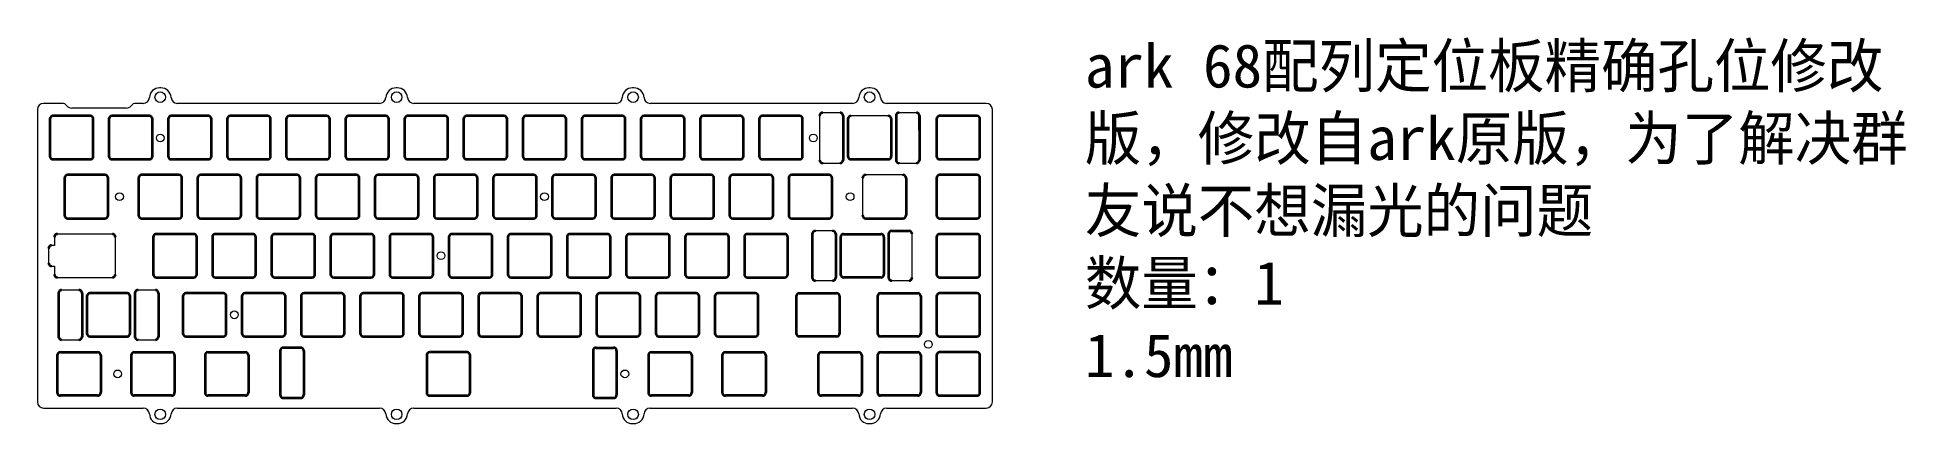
# Model space of a CAD drawing. Header units: millimetres. Extents: x -116 to 486, y 5 to 130.
import ezdxf

# ---------------------------------------------------------------- set-up
doc = ezdxf.new("R2010")
doc.units = ezdxf.units.MM
doc.layers.get('0').update_dxf_attribs({"lineweight": 35})
doc.layers.add('尺寸线层', color=3, linetype='Continuous', lineweight=18)

msp = doc.modelspace()

# ---------------------------------------------------------------- linework, layer by layer
at = {"color": 7, "linetype": 'Continuous', "lineweight": 15}
for p, q in [((-107.92, 108.72), (-113.88, 108.72)), ((-81.78, 108.72), (-84.13, 108.72)), ((-76.07, 113.72), (-76.49, 113.72)), ((-5.58, 108.72), (-70.78, 108.72)), ((0.13, 113.72), (-0.29, 113.72)), ((70.62, 108.72), (5.42, 108.72)), ((76.33, 113.72), (75.91, 113.72)), ((146.82, 108.72), (81.62, 108.72)), ((152.53, 113.72), (152.11, 113.72)), ((189.92, 108.72), (157.82, 108.72)), ((-115.88, 106.72), (-115.88, 12.47)), ((-87.25, 107.22), (-104.79, 107.22)), ((136.22, 104.7), (136.22, 90.43)), ((142.79, 105.7), (137.22, 105.7)), ((158.32, 104.7), (146.32, 104.7)), ((158.69, 104.7), (158.69, 104.7)), ((167.42, 105.7), (161.85, 105.7)), ((191.92, 12.47), (191.92, 106.72)), ((137.22, 89.43), (142.79, 89.43)), ((150.08, 84.65), (150.08, 72.65)), ((163.08, 85.65), (151.08, 85.65)), ((161.85, 89.43), (167.42, 89.43)), ((-91.71, 66.6), (-109.4, 66.59)), ((140.41, 67.65), (134.84, 67.65)), ((151.08, 71.65), (152.51, 71.65)), ((166.04, 52.58), (166.04, 66.65)), ((-112.27, 61.93), (-112.27, 57.26)), ((-110.4, 62.93), (-111.27, 62.93)), ((-110.4, 65.59), (-110.4, 62.93)), ((-90.71, 53.6), (-90.71, 65.6)), ((-111.27, 56.26), (-110.4, 56.26)), ((-110.4, 56.26), (-110.4, 53.6)), ((-109.4, 52.6), (-91.71, 52.6)), ((-102.47, 48.55), (-108.05, 48.55)), ((-77.85, 48.55), (-83.42, 48.55)), ((134.84, 51.58), (140.41, 51.58)), ((159.46, 51.58), (165.04, 51.58)), ((-108.05, 32.48), (-102.47, 32.48)), ((-83.42, 32.48), (-77.85, 32.48)), ((-113.88, 10.47), (-81.78, 10.47)), ((-70.78, 10.47), (-5.58, 10.47)), ((5.42, 10.47), (70.62, 10.47)), ((81.62, 10.47), (146.82, 10.47)), ((157.82, 10.47), (189.92, 10.47)), ((-76.49, 5.47), (-76.07, 5.47)), ((-0.29, 5.47), (0.13, 5.47)), ((75.91, 5.47), (76.33, 5.47)), ((152.11, 5.47), (152.53, 5.47))]:
    msp.add_line(p, q, dxfattribs=at)
for p, q in [((-111.86, 103.7), (-111.86, 91.7)), ((-98.86, 104.7), (-110.86, 104.7)), ((-97.86, 91.7), (-97.86, 103.7)), ((-92.8, 103.7), (-92.8, 91.7)), ((-79.8, 104.7), (-91.8, 104.7)), ((-78.8, 91.7), (-78.8, 103.7)), ((-73.75, 103.7), (-73.75, 91.7)), ((-60.75, 104.7), (-72.75, 104.7)), ((-59.75, 91.7), (-59.75, 103.7)), ((-54.7, 103.7), (-54.7, 91.7)), ((-41.7, 104.7), (-53.7, 104.7)), ((-40.7, 91.7), (-40.7, 103.7)), ((-35.65, 103.7), (-35.65, 91.7)), ((-22.65, 104.7), (-34.65, 104.7)), ((-21.65, 91.7), (-21.65, 103.7)), ((-16.6, 103.7), (-16.6, 91.7)), ((-3.6, 104.7), (-15.6, 104.7)), ((-2.6, 91.7), (-2.6, 103.7)), ((2.45, 103.7), (2.45, 91.7)), ((15.45, 104.7), (3.45, 104.7)), ((16.45, 91.7), (16.45, 103.7)), ((21.5, 103.7), (21.5, 91.7)), ((34.5, 104.7), (22.5, 104.7)), ((35.5, 91.7), (35.5, 103.7)), ((40.55, 103.7), (40.55, 91.7)), ((53.55, 104.7), (41.55, 104.7)), ((54.55, 91.7), (54.55, 103.7)), ((59.6, 103.7), (59.6, 91.7)), ((72.6, 104.7), (60.6, 104.7)), ((73.6, 91.7), (73.6, 103.7)), ((78.65, 103.7), (78.65, 91.7)), ((91.65, 104.7), (79.65, 104.7)), ((92.65, 91.7), (92.65, 103.7)), ((97.7, 103.7), (97.7, 91.7)), ((110.7, 104.7), (98.7, 104.7)), ((111.7, 91.7), (111.7, 103.7)), ((116.75, 103.7), (116.75, 91.7)), ((129.75, 104.7), (117.75, 104.7)), ((130.75, 91.7), (130.75, 103.7)), ((143.79, 104.7), (143.79, 90.43)), ((145.32, 103.7), (145.32, 91.7)), ((159.32, 104.7), (159.32, 104.7)), ((159.32, 103.7), (159.32, 91.7)), ((160.85, 104.7), (160.85, 90.43)), ((168.42, 100), (168.42, 104.7)), ((168.42, 104.7), (168.42, 90.6)), ((168.42, 104.7), (168.42, 90.43)), ((173.9, 103.7), (173.9, 91.7)), ((186.89, 104.7), (174.9, 104.7)), ((187.89, 91.7), (187.89, 103.7)), ((-110.86, 90.7), (-98.86, 90.7)), ((-91.8, 90.7), (-79.8, 90.7)), ((-72.75, 90.7), (-60.75, 90.7)), ((-53.7, 90.7), (-41.7, 90.7)), ((-34.65, 90.7), (-22.65, 90.7)), ((-15.6, 90.7), (-3.6, 90.7)), ((3.45, 90.7), (15.45, 90.7)), ((22.5, 90.7), (34.5, 90.7)), ((41.55, 90.7), (53.55, 90.7)), ((60.6, 90.7), (72.6, 90.7)), ((79.65, 90.7), (91.65, 90.7)), ((98.7, 90.7), (110.7, 90.7)), ((117.75, 90.7), (129.75, 90.7)), ((146.32, 90.7), (158.32, 90.7)), ((174.9, 90.7), (186.89, 90.7)), ((-107.09, 84.65), (-107.09, 72.65)), ((-94.09, 85.65), (-106.09, 85.65)), ((-93.09, 72.65), (-93.09, 84.65)), ((-83.28, 84.65), (-83.28, 72.65)), ((-70.28, 85.65), (-82.28, 85.65)), ((-69.28, 72.65), (-69.28, 84.65)), ((-64.23, 84.65), (-64.23, 72.65)), ((-51.23, 85.65), (-63.23, 85.65)), ((-50.23, 72.65), (-50.23, 84.65)), ((-45.18, 84.65), (-45.18, 72.65)), ((-32.18, 85.65), (-44.18, 85.65)), ((-31.18, 72.65), (-31.18, 84.65)), ((-26.13, 84.65), (-26.13, 72.65)), ((-13.13, 85.65), (-25.13, 85.65)), ((-12.13, 72.65), (-12.13, 84.65)), ((-7.08, 84.65), (-7.08, 72.65)), ((5.92, 85.65), (-6.08, 85.65)), ((6.92, 72.65), (6.92, 84.65)), ((11.97, 84.65), (11.97, 72.65)), ((24.97, 85.65), (12.97, 85.65)), ((25.97, 72.65), (25.97, 84.65)), ((31.02, 84.65), (31.02, 72.65)), ((44.02, 85.65), (32.02, 85.65)), ((45.02, 72.65), (45.02, 84.65)), ((50.07, 84.65), (50.07, 72.65)), ((63.07, 85.65), (51.07, 85.65)), ((64.07, 72.65), (64.07, 84.65)), ((69.12, 84.65), (69.12, 72.65)), ((82.12, 85.65), (70.12, 85.65)), ((83.12, 72.65), (83.12, 84.65)), ((88.17, 84.65), (88.17, 72.65)), ((101.17, 85.65), (89.17, 85.65)), ((102.17, 72.65), (102.17, 84.65)), ((107.22, 84.65), (107.22, 72.65)), ((120.22, 85.65), (108.22, 85.65)), ((121.22, 72.65), (121.22, 84.65)), ((126.27, 84.65), (126.27, 72.65)), ((139.27, 85.65), (127.27, 85.65)), ((140.27, 72.65), (140.27, 84.65)), ((164.08, 84.65), (164.08, 72.65)), ((173.9, 84.65), (173.9, 72.65)), ((186.89, 85.65), (174.9, 85.65)), ((187.89, 72.65), (187.89, 84.65)), ((-106.09, 71.65), (-94.09, 71.65)), ((-82.28, 71.65), (-70.28, 71.65)), ((-65.52, 66.6), (-77.52, 66.6)), ((-63.23, 71.65), (-51.23, 71.65)), ((-46.47, 66.6), (-58.47, 66.6)), ((-44.18, 71.65), (-32.18, 71.65)), ((-27.42, 66.6), (-39.42, 66.6)), ((-25.13, 71.65), (-13.13, 71.65)), ((-8.37, 66.6), (-20.37, 66.6)), ((-6.08, 71.65), (5.92, 71.65)), ((10.68, 66.6), (-1.32, 66.6)), ((12.97, 71.65), (24.97, 71.65)), ((29.73, 66.6), (17.73, 66.6)), ((32.02, 71.65), (44.02, 71.65)), ((48.78, 66.6), (36.78, 66.6)), ((51.07, 71.65), (63.07, 71.65)), ((67.83, 66.6), (55.83, 66.6)), ((70.12, 71.65), (82.12, 71.65)), ((86.88, 66.6), (74.88, 66.6)), ((89.17, 71.65), (101.17, 71.65)), ((105.93, 66.6), (93.93, 66.6)), ((108.22, 71.65), (120.22, 71.65)), ((124.98, 66.6), (112.98, 66.6)), ((127.27, 71.65), (139.27, 71.65)), ((133.84, 66.65), (133.84, 52.58)), ((141.41, 66.65), (141.41, 52.58)), ((143.94, 66.6), (155.94, 66.6)), ((151.08, 71.65), (163.08, 71.65)), ((158.46, 66.65), (158.46, 52.58)), ((159.46, 67.65), (165.04, 67.65)), ((174.9, 71.65), (186.89, 71.65)), ((186.89, 66.6), (174.9, 66.6)), ((-78.52, 65.6), (-78.52, 53.6)), ((-64.52, 53.6), (-64.52, 65.6)), ((-59.47, 65.6), (-59.47, 53.6)), ((-45.47, 53.6), (-45.47, 65.6)), ((-40.42, 65.6), (-40.42, 53.6)), ((-26.42, 53.6), (-26.42, 65.6)), ((-21.37, 65.6), (-21.37, 53.6)), ((-7.37, 53.6), (-7.37, 65.6)), ((-2.32, 65.6), (-2.32, 53.6)), ((11.68, 53.6), (11.68, 65.6)), ((16.73, 65.6), (16.73, 53.6)), ((30.73, 53.6), (30.73, 65.6)), ((35.78, 65.6), (35.78, 53.6)), ((49.78, 53.6), (49.78, 65.6)), ((54.83, 65.6), (54.83, 53.6)), ((68.83, 53.6), (68.83, 65.6)), ((73.88, 65.6), (73.88, 53.6)), ((87.88, 53.6), (87.88, 65.6)), ((92.93, 65.6), (92.93, 53.6)), ((106.93, 53.6), (106.93, 65.6)), ((111.98, 65.6), (111.98, 53.6)), ((125.98, 53.6), (125.98, 65.6)), ((142.94, 65.6), (142.94, 53.6)), ((156.94, 65.6), (156.94, 53.6)), ((173.9, 65.6), (173.9, 53.6)), ((187.89, 53.6), (187.89, 65.6)), ((-77.52, 52.6), (-65.52, 52.6)), ((-58.47, 52.6), (-46.47, 52.6)), ((-39.42, 52.6), (-27.42, 52.6)), ((-20.37, 52.6), (-8.37, 52.6)), ((-1.32, 52.6), (10.68, 52.6)), ((17.73, 52.6), (29.73, 52.6)), ((36.78, 52.6), (48.78, 52.6)), ((55.83, 52.6), (67.83, 52.6)), ((74.88, 52.6), (86.88, 52.6)), ((93.93, 52.6), (105.93, 52.6)), ((112.98, 52.6), (124.98, 52.6)), ((155.94, 52.6), (143.94, 52.6)), ((174.9, 52.6), (186.89, 52.6)), ((-109.05, 47.55), (-109.05, 33.48)), ((-101.47, 47.55), (-101.47, 33.48)), ((-99.95, 46.55), (-99.95, 34.55)), ((-86.95, 47.55), (-98.95, 47.55)), ((-85.95, 34.55), (-85.95, 46.55)), ((-84.42, 47.55), (-84.42, 33.48)), ((-76.85, 47.55), (-76.85, 33.48)), ((-68.99, 46.55), (-68.99, 34.55)), ((-55.99, 47.55), (-67.99, 47.55)), ((-54.99, 34.55), (-54.99, 46.55)), ((-49.94, 46.55), (-49.94, 34.55)), ((-36.94, 47.55), (-48.94, 47.55)), ((-35.94, 34.55), (-35.94, 46.55)), ((-30.89, 46.55), (-30.89, 34.55)), ((-17.89, 47.55), (-29.89, 47.55)), ((-16.89, 34.55), (-16.89, 46.55)), ((-11.84, 46.55), (-11.84, 34.55)), ((1.16, 47.55), (-10.84, 47.55)), ((2.16, 34.55), (2.16, 46.55)), ((7.21, 46.55), (7.21, 34.55)), ((20.21, 47.55), (8.21, 47.55)), ((21.21, 34.55), (21.21, 46.55)), ((26.26, 46.55), (26.26, 34.55)), ((39.26, 47.55), (27.26, 47.55)), ((40.26, 34.55), (40.26, 46.55)), ((45.31, 46.55), (45.31, 34.55)), ((58.31, 47.55), (46.31, 47.55)), ((59.31, 34.55), (59.31, 46.55)), ((64.36, 46.55), (64.36, 34.55)), ((77.36, 47.55), (65.36, 47.55)), ((78.36, 34.55), (78.36, 46.55)), ((83.41, 46.55), (83.41, 34.55)), ((96.41, 47.55), (84.41, 47.55)), ((97.41, 34.55), (97.41, 46.55)), ((102.46, 46.55), (102.46, 34.55)), ((115.46, 47.55), (103.46, 47.55)), ((116.46, 34.55), (116.46, 46.55)), ((128.65, 46.55), (128.65, 34.55)), ((129.65, 47.55), (141.65, 47.55)), ((142.65, 46.55), (142.65, 34.55)), ((154.85, 46.55), (154.85, 34.55)), ((155.85, 47.55), (167.84, 47.55)), ((168.84, 46.55), (168.84, 34.55)), ((173.9, 46.55), (173.9, 34.55)), ((186.89, 47.55), (174.9, 47.55)), ((187.89, 34.55), (187.89, 46.55)), ((-98.95, 33.55), (-86.95, 33.55)), ((-67.99, 33.55), (-55.99, 33.55)), ((-48.94, 33.55), (-36.94, 33.55)), ((-29.89, 33.55), (-17.89, 33.55)), ((-10.84, 33.55), (1.16, 33.55)), ((8.21, 33.55), (20.21, 33.55)), ((27.26, 33.55), (39.26, 33.55)), ((46.31, 33.55), (58.31, 33.55)), ((65.36, 33.55), (77.36, 33.55)), ((84.41, 33.55), (96.41, 33.55)), ((103.46, 33.55), (115.46, 33.55)), ((141.65, 33.55), (129.65, 33.55)), ((167.84, 33.55), (155.85, 33.55)), ((174.9, 33.55), (186.89, 33.55)), ((-109.47, 27.5), (-109.47, 15.5)), ((-108.47, 28.5), (-96.47, 28.5)), ((-95.47, 27.5), (-95.47, 15.5)), ((-85.66, 27.5), (-85.66, 15.5)), ((-84.66, 28.5), (-72.66, 28.5)), ((-71.66, 27.5), (-71.66, 15.5)), ((-61.85, 27.5), (-61.85, 15.5)), ((-60.85, 28.5), (-48.85, 28.5)), ((-47.85, 27.5), (-47.85, 15.5)), ((-37.61, 28.95), (-37.61, 14.75)), ((-31.04, 29.95), (-36.61, 29.95)), ((-30.04, 28.95), (-30.04, 14.75)), ((9.59, 27.5), (9.59, 15.5)), ((22.59, 28.5), (10.59, 28.5)), ((23.59, 15.5), (23.59, 27.5)), ((63.21, 28.95), (63.21, 14.75)), ((64.21, 29.95), (69.79, 29.95)), ((70.79, 28.95), (70.79, 14.75)), ((81.03, 27.5), (81.03, 15.5)), ((82.03, 28.5), (94.03, 28.5)), ((95.03, 27.5), (95.03, 15.5)), ((104.84, 27.5), (104.84, 15.5)), ((105.84, 28.5), (117.84, 28.5)), ((118.84, 27.5), (118.84, 15.5)), ((135.8, 27.5), (135.8, 15.5)), ((136.8, 28.5), (148.79, 28.5)), ((149.79, 27.5), (149.79, 15.5)), ((154.85, 27.5), (154.85, 15.5)), ((155.85, 28.5), (167.84, 28.5)), ((168.84, 27.5), (168.84, 15.5)), ((173.9, 27.5), (173.9, 15.5)), ((186.89, 28.5), (174.9, 28.5)), ((187.89, 15.5), (187.89, 27.5)), ((-96.47, 14.5), (-108.47, 14.5)), ((-72.66, 14.5), (-84.66, 14.5)), ((-48.85, 14.5), (-60.85, 14.5)), ((-36.61, 13.75), (-31.04, 13.75)), ((10.59, 14.5), (22.59, 14.5)), ((64.21, 13.75), (69.79, 13.75)), ((94.03, 14.5), (82.03, 14.5)), ((117.84, 14.5), (105.84, 14.5)), ((148.79, 14.5), (136.8, 14.5)), ((167.84, 14.5), (155.85, 14.5)), ((174.9, 14.5), (186.89, 14.5))]:
    msp.add_line(p, q)
for centre, radius in [((-76.28, 110.72), 1.7), ((-0.08, 110.72), 1.7), ((76.12, 110.72), 1.7), ((152.32, 110.72), 1.7), ((-76.28, 97.58), 1.25), ((134.17, 97.58), 1.25), ((-89.41, 78.66), 1.25), ((47.54, 78.66), 1.25), ((146.04, 78.66), 1.25), ((14.18, 59.61), 1.25), ((-52.41, 40.56), 1.25), ((171.24, 31.04), 1.25), ((-89.99, 21.51), 1.25), ((73.45, 21.51), 1.25), ((-76.28, 8.47), 1.7), ((-0.08, 8.47), 1.7), ((76.12, 8.47), 1.7), ((152.32, 8.47), 1.7)]:
    msp.add_circle(centre, radius, dxfattribs=at)
for centre, radius, start, end in [((-113.88, 106.72), 2, 90, 180), ((-107.92, 106.72), 2, 38.68219, 90), ((-84.13, 106.72), 2, 90, 141.31781), ((-81.78, 110.72), 2, 270, 356.75511), ((-76.49, 110.42), 3.3, 90, 176.75511), ((-76.07, 110.42), 3.3, 3.24489, 90), ((-70.78, 110.72), 2, 183.24489, 270), ((-5.58, 110.72), 2, 270, 356.75511), ((-0.29, 110.42), 3.3, 90, 176.75511), ((0.13, 110.42), 3.3, 3.24489, 90), ((5.42, 110.72), 2, 183.24489, 270), ((70.62, 110.72), 2, 270, 356.75511), ((75.91, 110.42), 3.3, 90, 176.75511), ((76.33, 110.42), 3.3, 3.24489, 90), ((81.62, 110.72), 2, 183.24489, 270), ((146.82, 110.72), 2, 270, 356.75511), ((152.11, 110.42), 3.3, 90, 176.75511), ((152.53, 110.42), 3.3, 3.24489, 90), ((157.82, 110.72), 2, 183.24489, 270), ((189.92, 106.72), 2, 0, 90), ((-104.79, 109.22), 2, 218.68219, 270), ((-87.25, 109.22), 2, 270, 321.31781), ((-113.88, 12.47), 2, 180, 270), ((189.92, 12.47), 2, 270, 360), ((-81.78, 8.47), 2, 3.24489, 90), ((-76.49, 8.77), 3.3, 183.24489, 270), ((-76.07, 8.77), 3.3, 270, 356.75511), ((-70.78, 8.47), 2, 90, 176.75511), ((-5.58, 8.47), 2, 3.24489, 90), ((-0.29, 8.77), 3.3, 183.24489, 270), ((0.13, 8.77), 3.3, 270, 356.75511), ((5.42, 8.47), 2, 90, 176.75511), ((70.62, 8.47), 2, 3.24489, 90), ((75.91, 8.77), 3.3, 183.24489, 270), ((76.33, 8.77), 3.3, 270, 356.75511), ((81.62, 8.47), 2, 90, 176.75511), ((146.82, 8.47), 2, 3.24489, 90), ((152.11, 8.77), 3.3, 183.24489, 270), ((152.53, 8.77), 3.3, 270, 356.75511), ((157.82, 8.47), 2, 90, 176.75511)]:
    msp.add_arc(centre, radius, start, end, dxfattribs=at)
for centre, start, end in [((-110.86, 103.7), 90, 180), ((-98.86, 103.7), 0, 90), ((-91.8, 103.7), 90, 180), ((-79.8, 103.7), 0, 90), ((-72.75, 103.7), 90, 180), ((-60.75, 103.7), 0, 90), ((-53.7, 103.7), 90, 180), ((-41.7, 103.7), 0, 90), ((-34.65, 103.7), 90, 180), ((-22.65, 103.7), 0, 90), ((-15.6, 103.7), 90, 180), ((-3.6, 103.7), 360, 90), ((3.45, 103.7), 90, 180), ((15.45, 103.7), 0, 90), ((22.5, 103.7), 90, 180), ((34.5, 103.7), 0, 90), ((41.55, 103.7), 90, 180), ((53.55, 103.7), 0, 90), ((60.6, 103.7), 90, 180), ((72.6, 103.7), 0, 90), ((79.65, 103.7), 90, 180), ((91.65, 103.7), 0, 90), ((98.7, 103.7), 90, 180), ((110.7, 103.7), 0, 90), ((117.75, 103.7), 90, 180), ((129.75, 103.7), 0, 90), ((137.22, 104.7), 90, 180), ((142.79, 104.7), 0, 90), ((146.32, 103.7), 90, 180), ((158.32, 103.7), 0, 90), ((161.85, 104.7), 90, 180), ((167.42, 104.7), 0, 90), ((174.9, 103.7), 90, 180), ((186.89, 103.7), 0, 90), ((-110.86, 91.7), 180, 270), ((-98.86, 91.7), 270, 0), ((-91.8, 91.7), 180, 270), ((-79.8, 91.7), 270, 0), ((-72.75, 91.7), 180, 270), ((-60.75, 91.7), 270, 0), ((-53.7, 91.7), 180, 270), ((-41.7, 91.7), 270, 360), ((-34.65, 91.7), 180, 270), ((-22.65, 91.7), 270, 360), ((-15.6, 91.7), 180, 270), ((-3.6, 91.7), 270, 360), ((3.45, 91.7), 180, 270), ((15.45, 91.7), 270, 0), ((22.5, 91.7), 180, 270), ((34.5, 91.7), 270, 0), ((41.55, 91.7), 180, 270), ((53.55, 91.7), 270, 0), ((60.6, 91.7), 180, 270), ((72.6, 91.7), 270, 0), ((79.65, 91.7), 180, 270), ((91.65, 91.7), 270, 360), ((98.7, 91.7), 180, 270), ((110.7, 91.7), 270, 0), ((117.75, 91.7), 180, 270), ((129.75, 91.7), 270, 0), ((137.22, 90.43), 180, 270), ((142.79, 90.43), 270, 0), ((146.32, 91.7), 180, 270), ((158.32, 91.7), 270, 0), ((161.85, 90.43), 180, 270), ((167.42, 90.43), 270, 360), ((174.9, 91.7), 180, 270), ((186.89, 91.7), 270, 0), ((-106.09, 84.65), 90, 180), ((-94.09, 84.65), 0, 90), ((-82.28, 84.65), 90, 180), ((-70.28, 84.65), 0, 90), ((-63.23, 84.65), 90, 180), ((-51.23, 84.65), 0, 90), ((-44.18, 84.65), 90, 179.99999), ((-32.18, 84.65), 0, 90), ((-25.13, 84.65), 90, 180), ((-13.13, 84.65), 0, 90), ((-6.08, 84.65), 90, 180.00001), ((5.92, 84.65), 0, 90), ((12.97, 84.65), 90, 180), ((24.97, 84.65), 0, 90), ((32.02, 84.65), 90, 180.00001), ((44.02, 84.65), 0, 90), ((51.07, 84.65), 90, 180), ((63.07, 84.65), 0, 90), ((70.12, 84.65), 90, 179.99999), ((82.12, 84.65), 0, 90), ((89.17, 84.65), 90, 180), ((101.17, 84.65), 0, 90), ((108.22, 84.65), 90, 179.99999), ((120.22, 84.65), 0, 90), ((127.27, 84.65), 90, 179.99999), ((139.27, 84.65), 0, 90), ((151.08, 84.65), 90, 180), ((163.08, 84.65), 0, 90), ((174.9, 84.65), 90, 180), ((186.89, 84.65), 0, 90), ((-106.09, 72.65), 180, 270), ((-94.09, 72.65), 270, 360), ((-82.28, 72.65), 180, 270), ((-70.28, 72.65), 270, 0), ((-63.23, 72.65), 180, 270), ((-51.23, 72.65), 270, 0), ((-44.18, 72.65), 180, 270), ((-32.18, 72.65), 270, 0), ((-25.13, 72.65), 180, 270), ((-13.13, 72.65), 270, 0), ((-6.08, 72.65), 180, 270), ((5.92, 72.65), 270, 360), ((12.97, 72.65), 180, 270), ((24.97, 72.65), 270, 360), ((32.02, 72.65), 180, 270), ((44.02, 72.65), 270, 360), ((51.07, 72.65), 180, 270), ((63.07, 72.65), 270, 360), ((70.12, 72.65), 180, 270), ((82.12, 72.65), 270, 0), ((89.17, 72.65), 180, 270), ((101.17, 72.65), 270, 0), ((108.22, 72.65), 180, 270), ((120.22, 72.65), 270, 0), ((127.27, 72.65), 180, 270), ((139.27, 72.65), 270, 0), ((151.08, 72.65), 180, 270), ((163.08, 72.65), 270, 360), ((174.9, 72.65), 180, 270), ((186.89, 72.65), 270, 360), ((-109.4, 65.59), 90.0135, 180), ((-91.71, 65.6), 0, 90.0135), ((-77.52, 65.6), 90, 180), ((-65.52, 65.6), 0, 90), ((-58.47, 65.6), 90, 180), ((-46.47, 65.6), 0, 90), ((-39.42, 65.6), 90, 179.99998), ((-27.42, 65.6), 0, 90), ((-20.37, 65.6), 90, 180), ((-8.37, 65.6), 0, 90), ((-1.32, 65.6), 90, 180), ((10.68, 65.6), 0, 90), ((17.73, 65.6), 90, 180), ((29.73, 65.6), 0, 90), ((36.78, 65.6), 90, 180), ((48.78, 65.6), 0, 90), ((55.83, 65.6), 90, 179.99998), ((67.83, 65.6), 0, 90), ((74.88, 65.6), 90, 180), ((86.88, 65.6), 0, 90), ((93.93, 65.6), 90, 180.00002), ((105.93, 65.6), 0, 90), ((112.98, 65.6), 90, 180), ((124.98, 65.6), 360, 90), ((134.84, 66.65), 90, 180), ((140.41, 66.65), 0, 90), ((143.94, 65.6), 90, 180), ((155.94, 65.6), 0, 90), ((159.46, 66.65), 90, 180), ((165.04, 66.65), 0, 90), ((174.9, 65.6), 90, 180), ((186.89, 65.6), 0, 90), ((-111.27, 61.93), 90.05215, 180), ((-111.27, 57.26), 180, 269.94809), ((-109.4, 53.6), 180, 270), ((-108.05, 47.55), 90, 180), ((-102.47, 47.55), 0, 90), ((-91.71, 53.6), 270, 0), ((-83.42, 47.55), 90, 180), ((-77.52, 53.6), 180, 270), ((-77.85, 47.55), 0, 90), ((-65.52, 53.6), 270, 0), ((-58.47, 53.6), 180, 270), ((-46.47, 53.6), 270, 360), ((-39.42, 53.6), 180, 270), ((-27.42, 53.6), 270, 359.99999), ((-20.37, 53.6), 180, 270), ((-8.37, 53.6), 270, 360), ((-1.32, 53.6), 180, 270), ((10.68, 53.6), 270, 0), ((17.73, 53.6), 180, 270), ((29.73, 53.6), 270, 360), ((36.78, 53.6), 180, 270), ((48.78, 53.6), 270, 360), ((55.83, 53.6), 180, 270), ((67.83, 53.6), 270, 359.99999), ((74.88, 53.6), 180, 270), ((86.88, 53.6), 270, 0), ((93.93, 53.6), 180, 270), ((105.93, 53.6), 270, 359.99999), ((112.98, 53.6), 180, 270), ((124.98, 53.6), 270, 0), ((134.84, 52.58), 180, 270), ((140.41, 52.58), 270, 360), ((143.94, 53.6), 180, 270), ((155.94, 53.6), 270, 0), ((159.46, 52.58), 180, 270), ((165.04, 52.58), 270, 360), ((174.9, 53.6), 180, 270), ((186.89, 53.6), 270, 0), ((-98.95, 46.55), 90, 180), ((-86.95, 46.55), 360, 90), ((-67.99, 46.55), 90, 180), ((-55.99, 46.55), 0, 90), ((-48.94, 46.55), 90, 180), ((-36.94, 46.55), 0, 90), ((-29.89, 46.55), 90, 180), ((-17.89, 46.55), 0, 90), ((-10.84, 46.55), 90, 180), ((1.16, 46.55), 0, 90), ((8.21, 46.55), 90, 180), ((20.21, 46.55), 0, 90), ((27.26, 46.55), 90, 180), ((39.26, 46.55), 0, 90), ((46.31, 46.55), 90, 180), ((58.31, 46.55), 0, 90), ((65.36, 46.55), 90, 180), ((77.36, 46.55), 0, 90), ((84.41, 46.55), 90, 180), ((96.41, 46.55), 0, 90), ((103.46, 46.55), 90, 180), ((115.46, 46.55), 0, 90), ((129.65, 46.55), 90, 180), ((141.65, 46.55), 0, 90), ((155.85, 46.55), 90, 180), ((167.84, 46.55), 360, 90), ((174.9, 46.55), 90, 180), ((186.89, 46.55), 0, 90), ((-108.05, 33.48), 180, 270), ((-102.47, 33.48), 270, 0), ((-98.95, 34.55), 180, 270), ((-86.95, 34.55), 270, 360), ((-83.42, 33.48), 180, 270), ((-77.85, 33.48), 270, 0), ((-67.99, 34.55), 180, 270), ((-55.99, 34.55), 270, 0), ((-48.94, 34.55), 180, 270), ((-36.94, 34.55), 270, 0), ((-29.89, 34.55), 180, 270), ((-17.89, 34.55), 270, 0), ((-10.84, 34.55), 180, 270), ((1.16, 34.55), 270, 360), ((8.21, 34.55), 180, 270), ((20.21, 34.55), 270, 0), ((27.26, 34.55), 180, 270), ((39.26, 34.55), 270, 360), ((46.31, 34.55), 180, 270), ((58.31, 34.55), 270, 0), ((65.36, 34.55), 180, 270), ((77.36, 34.55), 270, 0), ((84.41, 34.55), 180, 270), ((96.41, 34.55), 270, 0), ((103.46, 34.55), 180, 270), ((115.46, 34.55), 270, 0), ((129.65, 34.55), 180, 270), ((141.65, 34.55), 270, 0), ((155.85, 34.55), 180, 270), ((167.84, 34.55), 270, 0), ((174.9, 34.55), 180, 270), ((186.89, 34.55), 270, 360), ((-108.47, 27.5), 90, 180), ((-96.47, 27.5), 360, 90), ((-84.66, 27.5), 90, 180), ((-72.66, 27.5), 0, 90), ((-60.85, 27.5), 90, 180), ((-48.85, 27.5), 0, 90), ((-36.61, 28.95), 90, 180), ((-31.04, 28.95), 0, 90), ((10.59, 27.5), 90, 180), ((22.59, 27.5), 360, 90), ((64.21, 28.95), 90, 180), ((69.79, 28.95), 0, 90), ((82.03, 27.5), 90, 180), ((94.03, 27.5), 0, 90), ((105.84, 27.5), 90, 180), ((117.84, 27.5), 0, 90), ((136.8, 27.5), 90, 180), ((148.79, 27.5), 0, 90), ((155.85, 27.5), 90, 180), ((167.84, 27.5), 0, 90), ((174.9, 27.5), 90, 180), ((186.89, 27.5), 0, 90), ((-108.47, 15.5), 180, 270), ((-96.47, 15.5), 270, 0), ((-84.66, 15.5), 180, 270), ((-72.66, 15.5), 270, 360), ((-60.85, 15.5), 180, 270), ((-48.85, 15.5), 270, 0), ((-36.61, 14.75), 180, 270), ((-31.04, 14.75), 270, 0), ((10.59, 15.5), 180, 270), ((22.59, 15.5), 270, 360), ((64.21, 14.75), 180, 270), ((69.79, 14.75), 270, 360), ((82.03, 15.5), 180, 270), ((94.03, 15.5), 270, 360), ((105.84, 15.5), 180, 270), ((117.84, 15.5), 270, 360), ((136.8, 15.5), 180, 270), ((148.79, 15.5), 270, 0), ((155.85, 15.5), 180, 270), ((167.84, 15.5), 270, 360), ((174.9, 15.5), 180, 270), ((186.89, 15.5), 270, 0)]:
    msp.add_arc(centre, 1, start, end)

# ---------------------------------------------------------------- texts
at = {"layer": '尺寸线层', "insert": (221.69, 127.83), "char_height": 14, "width": 272.7807, "attachment_point": 1}
msp.add_mtext('ark 68配列定位板精确孔位修改版，修改自ark原版，为了解决群友说不想漏光的问题\\P数量：1\\P1.5mm \\P', dxfattribs=at)

doc.saveas('drawing.dxf')
